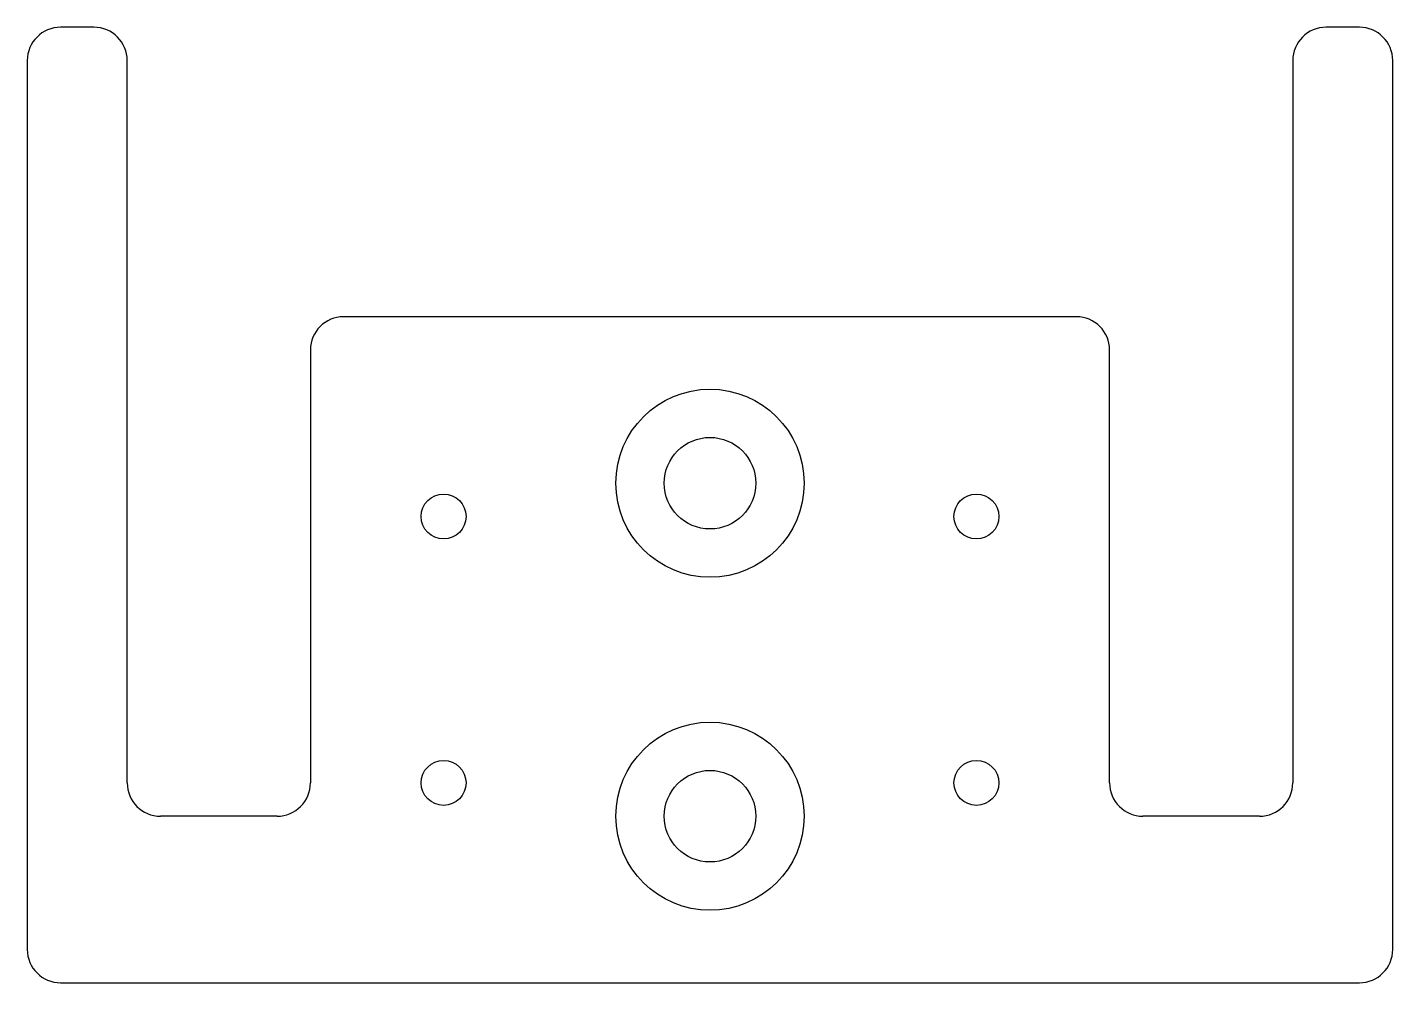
# Model space of a CAD drawing. Header units: metres. Extents: x -41 to 41, y -20 to 37.4.
import ezdxf

# ---------------------------------------------------------------- set-up
doc = ezdxf.new("R2010")
doc.units = ezdxf.units.M
for name, color, linetype in [('FINISHED_PROFILE_STEP_DERIVED', 7, 'Continuous'), ('M2_5_CLEARANCE', 5, 'Continuous'), ('M5_CLEARANCE', 3, 'Continuous'), ('M5_COUNTERSINK_NOMINAL', 2, 'Continuous')]:
    doc.layers.add(name, color=color, linetype=linetype)

msp = doc.modelspace()

# ---------------------------------------------------------------- linework, layer by layer
at = {"layer": 'FINISHED_PROFILE_STEP_DERIVED'}
for p, q in [((-37, 37.380699), (-39, 37.380699)), ((39, 37.380699), (37, 37.380699)), ((-41, 35.380699), (-41, -18)), ((-35, -8), (-35, 35.380699)), ((35, 35.380699), (35, -8)), ((41, -18), (41, 35.380699)), ((22, 20), (-22, 20)), ((-24, 18), (-24, -8)), ((24, -8), (24, 18)), ((-26, -10), (-33, -10)), ((33, -10), (26, -10)), ((-39, -20), (39, -20))]:
    msp.add_line(p, q, dxfattribs=at)
for centre, start, end in [((-39, 35.380699), 90, 180), ((-37, 35.380699), 0, 90), ((37, 35.380699), 90, 180), ((39, 35.380699), 0, 90), ((-22, 18), 90, 180), ((22, 18), 0, 90), ((-33, -8), 180, 270), ((-26, -8), -90, 0), ((26, -8), 180, 270), ((33, -8), -90, 0), ((-39, -18), 180, 270), ((39, -18), -90, 0)]:
    msp.add_arc(centre, 2, start, end, dxfattribs=at)
at = {"layer": 'M2_5_CLEARANCE'}
for centre in [(-16, 8), (16, 8), (-16, -8), (16, -8)]:
    msp.add_circle(centre, 1.35, dxfattribs=at)
at = {"layer": 'M5_CLEARANCE'}
for centre in [(0, 10), (0, -10)]:
    msp.add_circle(centre, 2.75, dxfattribs=at)
at = {"layer": 'M5_COUNTERSINK_NOMINAL'}
for centre in [(0, 10), (0, -10)]:
    msp.add_circle(centre, 5.65, dxfattribs=at)

doc.saveas('drawing.dxf')
